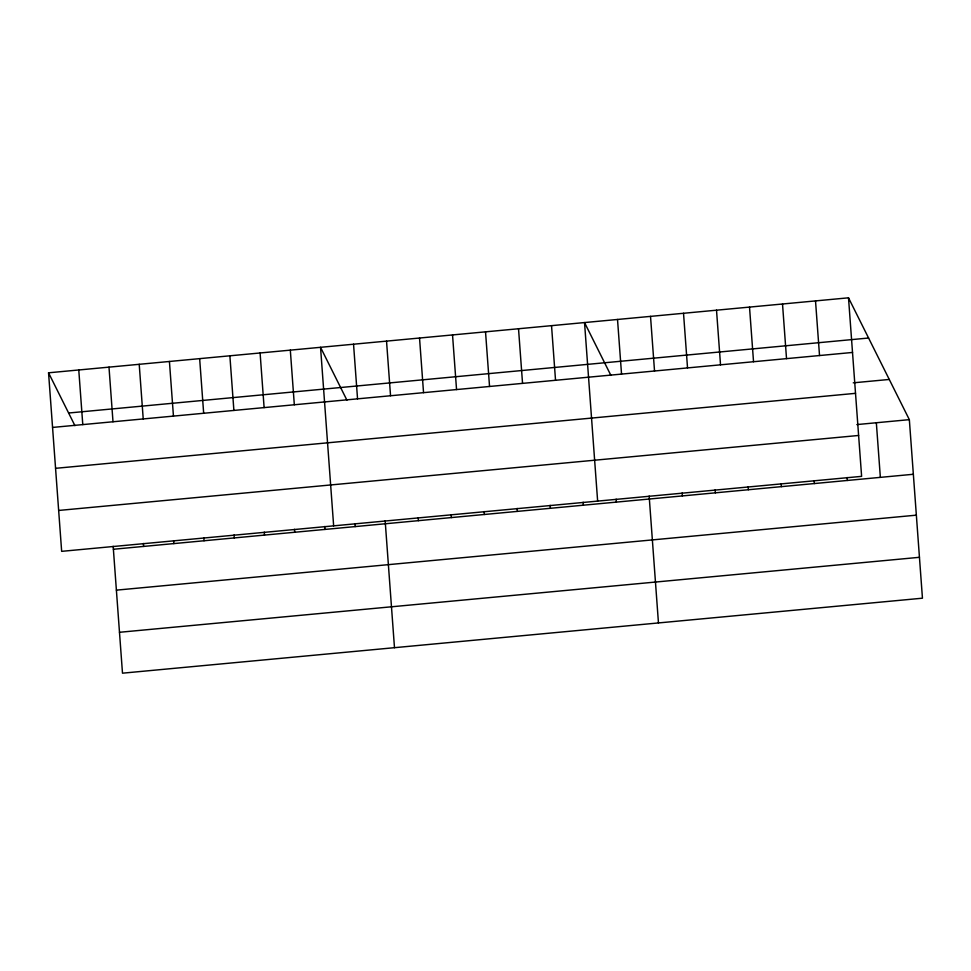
<?xml version="1.0" encoding="UTF-8"?>
<svg xmlns="http://www.w3.org/2000/svg" width="971" height="971" viewBox="0 0 971 971"><rect width="100%" height="100%" fill="white"/><g stroke="black" fill="none" stroke-linecap="round" stroke-linejoin="round"><path stroke-width="1.46" d="M848.508 297.818L861.617 476.36L61.659 551.346L48.55 372.803L848.508 297.818L909.342 419.654L922.45 598.197L122.492 673.182L113.17 546.309M68.625 413.015L868.584 338.029M52.555 427.434L852.526 352.449M853.266 382.829L889.266 379.455M55.565 468.325L855.524 393.34M856.847 424.582L909.342 419.654M58.661 510.455L858.619 435.469M113.389 549.258L913.347 474.273M116.386 590.15L916.357 515.164M119.482 632.291L919.452 557.305M610.917 375.425L584.53 322.566L597.638 501.109M346.926 400.173L320.539 347.315L333.648 525.845M48.55 372.803L74.937 425.674M876.34 422.749L880.357 477.368M847.137 477.514L847.355 480.463M815.519 300.913L819.524 355.532M814.135 480.609L814.353 483.558M782.517 304.008L786.522 358.627M781.145 483.692L781.352 486.653M749.515 307.103L753.532 361.722M748.143 486.787L748.362 489.736M716.513 310.198L720.531 364.817M715.142 489.882L715.36 492.831M683.523 313.293L687.529 367.912M682.14 492.977L682.358 495.926M650.521 316.376L654.527 371.007M649.15 496.072L658.459 622.933M617.52 319.471L621.537 374.09M616.148 499.167L616.367 502.116M583.146 502.25L583.365 505.211M551.528 325.661L555.533 380.28M550.156 505.345L550.363 508.306M518.526 328.756L522.544 383.375M517.155 508.44L517.373 511.389M485.524 331.851L489.542 386.47M484.153 511.535L484.371 514.484M452.535 334.934L456.54 389.565M451.151 514.63L451.369 517.579M419.533 338.029L423.538 392.648M418.161 517.725L418.38 520.674M386.531 341.124L390.548 395.743M385.159 520.82L394.481 647.681M353.541 344.22L357.546 398.838M354.937 523.648L355.155 526.598M324.715 526.476L324.933 529.438M290.317 350.143L294.322 404.761M294.492 529.316L294.711 532.266M260.094 352.983L264.112 407.602M264.282 532.144L264.488 535.094M229.872 355.811L233.89 410.43M234.06 534.972L234.278 537.934M199.65 358.639L203.667 413.27M203.837 537.813L204.056 540.762M169.427 361.479L173.445 416.098M173.615 540.641L173.833 543.602M139.217 364.307L143.223 418.926M143.392 543.481L143.611 546.43M108.995 367.147L113 421.766M78.772 369.975L82.778 424.594"/></g></svg>
